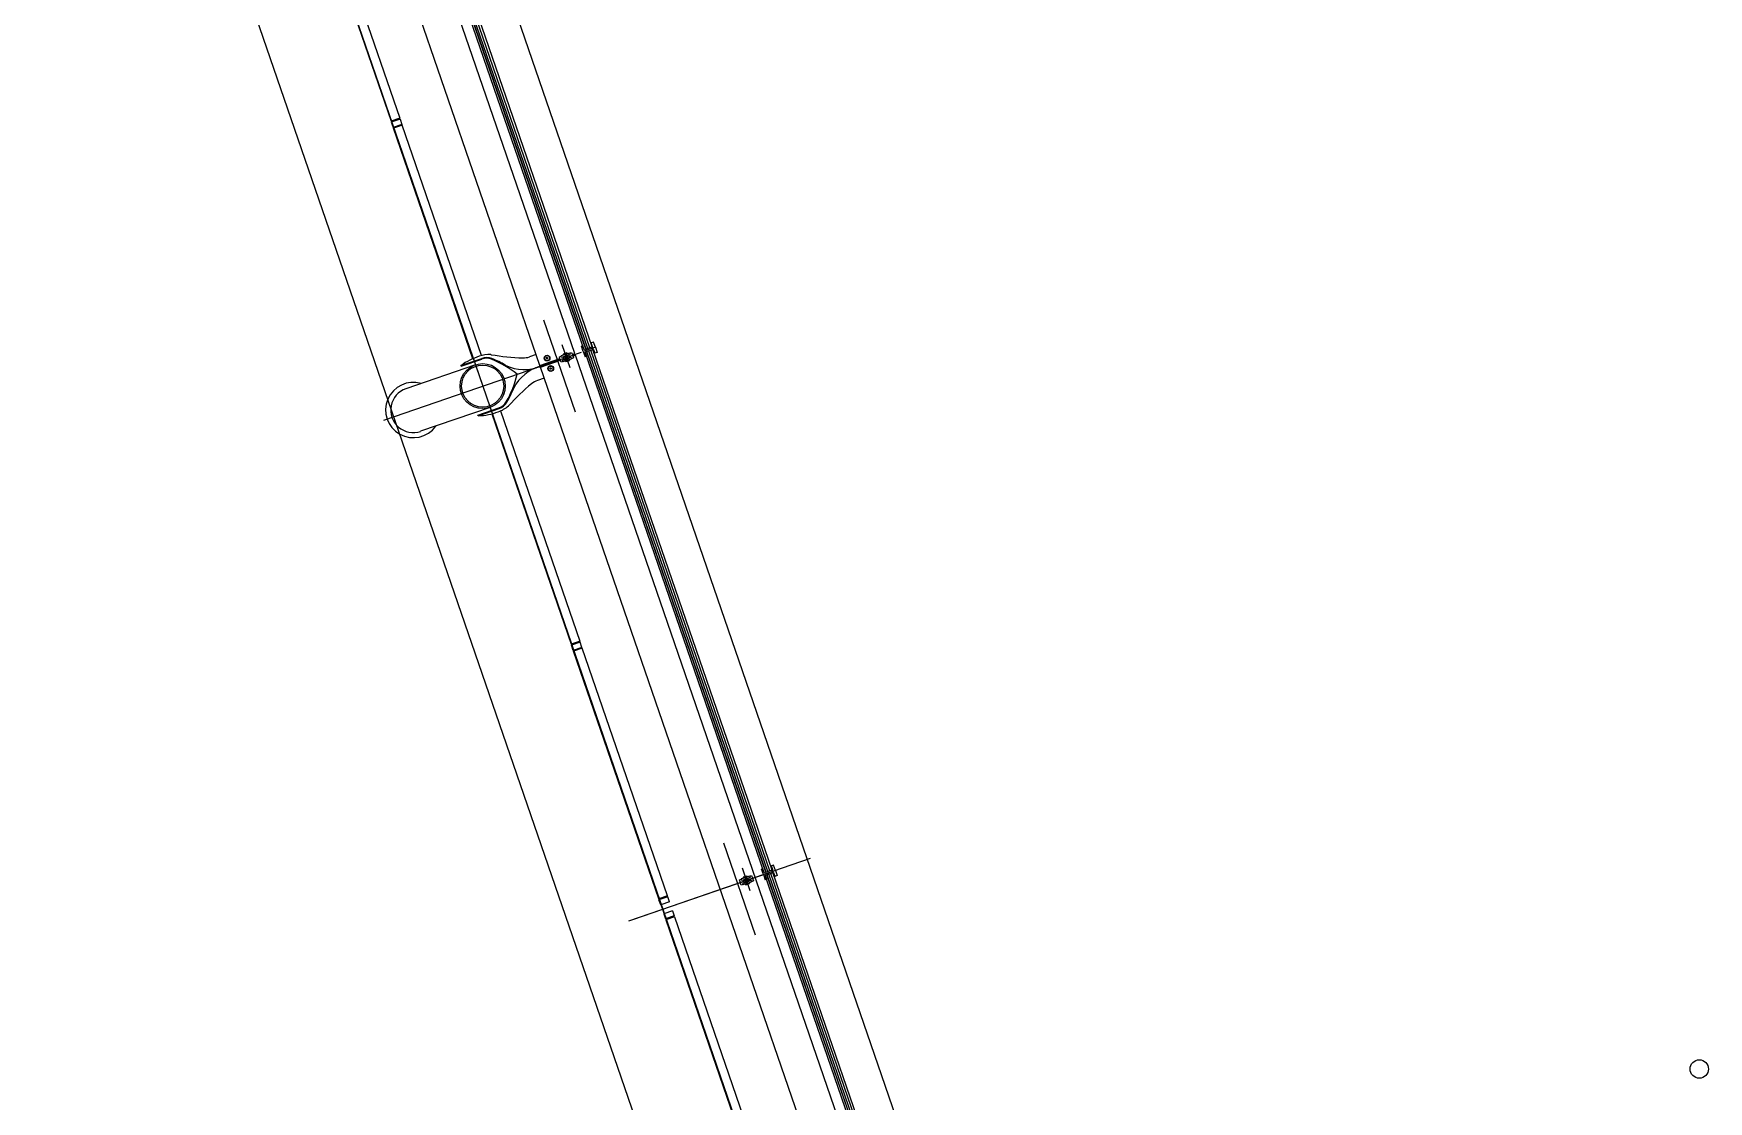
# Model space of a CAD drawing. Extents: x 809434 to 809707, y 818708 to 819364.
# Drawn here: x 809498.68 to 809507.76, y 819294.6 to 819300.39 of the extents above; entities that cross this region are included whole.
import ezdxf

# ---------------------------------------------------------------- set-up
doc = ezdxf.new("R2010")
doc.units = 0
for name, color, linetype in [('MAJ630__', 7, 'Continuous'), ('MAJ640__', 7, 'Continuous'), ('MAJ640__1', 7, 'Continuous'), ('MMH294_S', 7, 'Continuous')]:
    doc.layers.add(name, color=color, linetype=linetype)

msp = doc.modelspace()

# ---------------------------------------------------------------- linework, layer by layer
at = {"layer": 'MAJ630__'}
for p, q in [((809503.8506, 819293.0737), (809499.9438, 819304.4199)), ((809501.4228, 819298.5887), (809499.471, 819304.2571)), ((809501.6631, 819298.6741), (809500.6913, 819301.4965)), ((809501.7056, 819298.6888), (809500.7338, 819301.5111)), ((809501.6558, 819298.6954), (809501.6485, 819298.6929)), ((809501.6582, 819298.6645), (809501.6485, 819298.6929)), ((809501.6631, 819298.6741), (809501.6558, 819298.6954)), ((809501.7237, 819298.6871), (809501.6582, 819298.6645)), ((809501.7237, 819298.6871), (809501.6582, 819298.6645)), ((809501.6582, 819298.6645), (809501.668, 819298.6361)), ((809501.709, 819298.6899), (809501.6631, 819298.6741)), ((809501.7139, 819298.6757), (809501.668, 819298.6599)), ((809502.6398, 819295.8376), (809501.668, 819298.6599)), ((809501.668, 819298.6599), (809501.6753, 819298.6387)), ((809501.6753, 819298.6387), (809501.668, 819298.6361)), ((809501.714, 819298.7154), (809501.7017, 819298.7112)), ((809501.709, 819298.6899), (809501.7017, 819298.7112)), ((809502.6824, 819295.8522), (809501.7106, 819298.6743)), ((809501.7139, 819298.6757), (809501.7212, 819298.6545)), ((809501.7237, 819298.6871), (809501.714, 819298.7154)), ((809501.7335, 819298.6587), (809501.7212, 819298.6545)), ((809501.7237, 819298.6871), (809501.7335, 819298.6587)), ((809501.0726, 819298.5922), (809500.6959, 819298.4624)), ((809503.3778, 819292.9109), (809501.426, 819298.5793)), ((809501.1522, 819298.361), (809500.7755, 819298.2313)), ((809502.6325, 819295.8588), (809502.6252, 819295.8563)), ((809502.6349, 819295.8279), (809502.6252, 819295.8563)), ((809502.6398, 819295.8376), (809502.6325, 819295.8588)), ((809502.7004, 819295.8505), (809502.6349, 819295.8279)), ((809502.7004, 819295.8505), (809502.6349, 819295.8279)), ((809502.6349, 819295.8279), (809502.6447, 819295.7996)), ((809502.6857, 819295.8534), (809502.6398, 819295.8376)), ((809502.6906, 819295.8392), (809502.6447, 819295.8234)), ((809503.6165, 819293.001), (809502.6447, 819295.8234)), ((809502.6447, 819295.8234), (809502.652, 819295.8021)), ((809502.6907, 819295.8789), (809502.6784, 819295.8746)), ((809502.6857, 819295.8534), (809502.6784, 819295.8746)), ((809503.6591, 819293.0157), (809502.6872, 819295.838)), ((809502.6906, 819295.8392), (809502.6979, 819295.8179)), ((809502.7004, 819295.8505), (809502.6907, 819295.8789)), ((809502.7102, 819295.8221), (809502.6979, 819295.8179)), ((809502.7004, 819295.8505), (809502.7102, 819295.8221)), ((809502.652, 819295.8021), (809502.6447, 819295.7996))]:
    msp.add_line(p, q, dxfattribs=at)
for points in [[(809501.4025, 819298.6478), (809501.3656, 819298.6351)], [(809500.9943, 819298.5883), (809500.9957, 819298.5843), (809501.1085, 819298.6232)], [(809501.4464, 819298.5202), (809501.4096, 819298.5075)], [(809501.0882, 819298.3158), (809501.0868, 819298.3198), (809501.1996, 819298.3586)]]:
    msp.add_lwpolyline(points, dxfattribs=at)
for radius in [0.1223, 0.1143]:
    msp.add_circle((809501.1124, 819298.4766), radius, dxfattribs=at)
for centre, radius, start, end in [((809501.1944, 819298.3143), 0.3393, 107.29394, 126.13928), ((809501.1489, 819298.475), 0.1724, 87.60393, 108.72489), ((809501.1329, 819298.5522), 0.075, 68.03764, 109), ((809501.1553, 819298.6272), 0.02, 80.57421, 87.60393), ((809501.378, 819299.9691), 1.3402, 260.57421, 267.92155), ((809501.3331, 819298.7297), 0.1, 267.92155, 289), ((809500.9505, 819298.0998), 0.5628, 51.63214, 68.03764), ((809500.7529, 819298.6737), 0.5628, 329.96236, 346.36786), ((809500.7357, 819298.3469), 0.15, 73.58736, 324.41264), ((809500.7357, 819298.3469), 0.1223, 108.99761, 289.00235), ((809502.2406, 819297.464), 1.3402, 130.07845, 137.42579), ((809501.4421, 819298.4129), 0.1, 109, 130.07845), ((809501.1402, 819298.5003), 0.1724, 289.2751, 310.39607), ((809501.1752, 819298.4296), 0.075, 289, 329.96236), ((809501.239, 819298.3842), 0.02, 310.39607, 317.42579), ((809501.0771, 819298.6549), 0.3393, 271.86071, 290.70605)]:
    msp.add_arc(centre, radius, start, end, dxfattribs=at)
at = {"layer": 'MAJ640__'}
for p, q in [((809501.6119, 819298.6538), (809499.6601, 819304.3222)), ((809501.6726, 819298.6774), (809500.7007, 819301.4997)), ((809501.6733, 819298.6776), (809500.7015, 819301.5)), ((809501.6827, 819298.6809), (809500.7109, 819301.5032)), ((809501.6941, 819298.6848), (809500.7223, 819301.5071)), ((809501.4228, 819298.5887), (809501.5315, 819298.6262)), ((809501.5283, 819298.6356), (809501.5387, 819298.6392)), ((809501.5315, 819298.6262), (809501.5283, 819298.6356)), ((809501.5829, 819298.6558), (809501.5389, 819298.6406)), ((809501.5403, 819298.6332), (809501.5479, 819298.6358)), ((809501.5481, 819298.6358), (809501.5788, 819298.6464)), ((809501.5487, 819298.6482), (809501.5705, 819298.6557)), ((809501.5494, 819298.6495), (809501.5487, 819298.6482)), ((809501.5487, 819298.6482), (809501.5497, 819298.6454)), ((809501.5692, 819298.6563), (809501.5494, 819298.6495)), ((809501.5497, 819298.6454), (809501.5715, 819298.6529)), ((809501.5521, 819298.6462), (809501.5518, 819298.6456)), ((809501.5519, 819298.6451), (809501.5518, 819298.6456)), ((809501.5538, 819298.6193), (809501.5845, 819298.6299)), ((809501.5691, 819298.6521), (809501.5697, 819298.6517)), ((809501.5692, 819298.6563), (809501.5705, 819298.6557)), ((809501.5699, 819298.6513), (809501.5697, 819298.6517)), ((809501.5705, 819298.6557), (809501.5715, 819298.6529)), ((809501.5864, 819298.649), (809501.5788, 819298.6464)), ((809501.584, 819298.6548), (809501.5944, 819298.6584)), ((809501.5938, 819298.6264), (809501.6042, 819298.63)), ((809501.5944, 819298.6584), (809501.5977, 819298.6489)), ((809501.5977, 819298.6489), (809501.6119, 819298.6538)), ((809501.6009, 819298.6395), (809501.6151, 819298.6444)), ((809501.6009, 819298.6395), (809501.6042, 819298.63)), ((809503.5669, 819292.976), (809501.6151, 819298.6444)), ((809502.6493, 819295.8408), (809501.6774, 819298.6632)), ((809502.65, 819295.8411), (809501.6782, 819298.6634)), ((809502.6594, 819295.8443), (809501.6876, 819298.6667)), ((809502.6708, 819295.8482), (809501.699, 819298.6706)), ((809501.426, 819298.5793), (809501.5348, 819298.6167)), ((809501.538, 819298.6072), (809501.5348, 819298.6167)), ((809501.5484, 819298.6108), (809501.538, 819298.6072)), ((809501.5536, 819298.6192), (809501.546, 819298.6166)), ((809501.5827, 819298.6203), (809501.561, 819298.6128)), ((809501.561, 819298.6128), (809501.5619, 819298.6099)), ((809501.5837, 819298.6174), (809501.5619, 819298.6099)), ((809501.5632, 819298.6093), (809501.5619, 819298.6099)), ((809501.5628, 819298.6134), (809501.5625, 819298.6144)), ((809501.5632, 819298.6093), (809501.5831, 819298.6161)), ((809501.5808, 819298.6196), (809501.5805, 819298.6205)), ((809501.5827, 819298.6203), (809501.5837, 819298.6174)), ((809501.5831, 819298.6161), (809501.5837, 819298.6174)), ((809502.5596, 819295.8192), (809502.5156, 819295.8041)), ((809502.5248, 819295.7993), (809502.5555, 819295.8099)), ((809502.5255, 819295.8117), (809502.5472, 819295.8192)), ((809502.5261, 819295.8129), (809502.5255, 819295.8117)), ((809502.5255, 819295.8117), (809502.5264, 819295.8088)), ((809502.5459, 819295.8198), (809502.5261, 819295.8129)), ((809502.5264, 819295.8088), (809502.5482, 819295.8163)), ((809502.5288, 819295.8096), (809502.5285, 819295.809)), ((809502.5458, 819295.8155), (809502.5464, 819295.8152)), ((809502.5459, 819295.8198), (809502.5472, 819295.8192)), ((809502.5466, 819295.8147), (809502.5464, 819295.8152)), ((809502.5472, 819295.8192), (809502.5482, 819295.8163)), ((809502.5631, 819295.8125), (809502.5555, 819295.8099)), ((809502.5607, 819295.8183), (809502.5711, 819295.8218)), ((809502.5711, 819295.8218), (809502.5809, 819295.7935)), ((809503.626, 819293.0043), (809502.6541, 819295.8266)), ((809503.6267, 819293.0045), (809502.6549, 819295.8269)), ((809503.6361, 819293.0078), (809502.6643, 819295.8301)), ((809503.6475, 819293.0117), (809502.6757, 819295.834)), ((809502.505, 819295.7991), (809502.5154, 819295.8026)), ((809502.5147, 819295.7707), (809502.505, 819295.7991)), ((809502.5251, 819295.7743), (809502.5147, 819295.7707)), ((809502.517, 819295.7966), (809502.5246, 819295.7992)), ((809502.5303, 819295.7827), (809502.5227, 819295.7801)), ((809502.5286, 819295.8085), (809502.5285, 819295.809)), ((809502.5305, 819295.7827), (809502.5612, 819295.7933)), ((809502.5594, 819295.7837), (809502.5377, 819295.7762)), ((809502.5377, 819295.7762), (809502.5386, 819295.7734)), ((809502.5604, 819295.7809), (809502.5386, 819295.7734)), ((809502.5399, 819295.7728), (809502.5386, 819295.7734)), ((809502.5396, 819295.7769), (809502.5392, 819295.7778)), ((809502.5399, 819295.7728), (809502.5598, 819295.7796)), ((809502.5575, 819295.783), (809502.5572, 819295.784)), ((809502.5594, 819295.7837), (809502.5604, 819295.7809)), ((809502.5598, 819295.7796), (809502.5604, 819295.7809)), ((809502.5705, 819295.7899), (809502.5809, 819295.7935))]:
    msp.add_line(p, q, dxfattribs=at)
for points in [[(809500.9943, 819298.5883), (809501.1071, 819298.6271)], [(809501.5495, 819298.6099), (809501.5935, 819298.625)], [(809501.0882, 819298.3158), (809501.201, 819298.3547)], [(809502.5262, 819295.7733), (809502.5702, 819295.7885)]]:
    msp.add_lwpolyline(points, dxfattribs=at)
for centre, radius in [((809501.4619, 819298.6286), 0.0155), ((809501.4619, 819298.6286), 0.0135), ((809501.4619, 819298.6286), 0.0042), ((809501.5662, 819298.6328), 0.006), ((809501.4814, 819298.5719), 0.0155), ((809501.4814, 819298.5719), 0.0135), ((809501.4814, 819298.5719), 0.0042), ((809502.5429, 819295.7963), 0.006)]:
    msp.add_circle(centre, radius, dxfattribs=at)
for centre, radius, start, end in [((809501.1329, 819298.5522), 0.0792, 68.03764, 109), ((809501.5662, 819298.6328), 0.0095, 146.69488, 251.30512), ((809501.5662, 819298.6328), 0.0109, 101.1265, 116.87349), ((809501.5662, 819298.6328), 0.0095, 325.18264, 72.81736), ((809500.9505, 819298.0998), 0.567, 59.89592, 68.03764), ((809501.2449, 819298.6077), 0.02, 239.89592, 251.32459), ((809501.3369, 819298.7974), 0.2307, 244.76877, 292.32268), ((809501.4868, 819298.3619), 0.2307, 105.67731, 153.23123), ((809501.4868, 819298.3619), 0.2307, 105.67731, 112.32268), ((809501.3369, 819298.7974), 0.2307, 285.67731, 292.32268), ((809501.5662, 819298.6328), 0.0109, 281.1265, 296.87349), ((809500.7529, 819298.6737), 0.567, 329.96236, 338.10407), ((809501.2976, 819298.4548), 0.02, 146.67541, 158.10407), ((809501.1752, 819298.4296), 0.0792, 289, 329.96236), ((809502.5429, 819295.7963), 0.0095, 146.69488, 251.30512), ((809502.5429, 819295.7963), 0.0109, 101.1265, 116.87349), ((809502.5429, 819295.7963), 0.0109, 281.1265, 296.87349), ((809502.5429, 819295.7963), 0.0095, 325.18264, 72.81736)]:
    msp.add_arc(centre, radius, start, end, dxfattribs=at)
for points, degree in [([(809501.5386, 819298.6399), (809501.5386, 819298.6399), (809501.5387, 819298.64), (809501.5387, 819298.6401), (809501.5387, 819298.6401), (809501.5387, 819298.6402), (809501.5387, 819298.6403), (809501.5387, 819298.6403), (809501.5387, 819298.6404), (809501.5388, 819298.6404), (809501.5388, 819298.6404), (809501.5388, 819298.6405), (809501.5388, 819298.6405), (809501.5389, 819298.6406), (809501.5389, 819298.6406), (809501.5389, 819298.6406)], 3), ([(809501.5395, 819298.6337), (809501.5394, 819298.634), (809501.5393, 819298.6344), (809501.5391, 819298.6352), (809501.539, 819298.6358), (809501.5388, 819298.6369), (809501.5388, 819298.6375), (809501.5387, 819298.6387), (809501.5386, 819298.6393), (809501.5386, 819298.6399)], 3), ([(809501.5395, 819298.6337), (809501.5395, 819298.6337), (809501.5395, 819298.6337), (809501.5395, 819298.6336), (809501.5395, 819298.6336), (809501.5395, 819298.6336), (809501.5395, 819298.6335), (809501.5395, 819298.6335)], 3), ([(809501.5403, 819298.6332), (809501.5403, 819298.6332), (809501.5403, 819298.6332), (809501.5403, 819298.6331), (809501.5402, 819298.6331), (809501.5401, 819298.6331), (809501.5401, 819298.6331), (809501.54, 819298.6331), (809501.5399, 819298.6331), (809501.5398, 819298.6332), (809501.5397, 819298.6333), (809501.5396, 819298.6334), (809501.5396, 819298.6335), (809501.5395, 819298.6335)], 3), ([(809501.5479, 819298.6358), (809501.5479, 819298.6358), (809501.5479, 819298.6357), (809501.548, 819298.6356), (809501.548, 819298.6354), (809501.5482, 819298.6348), (809501.5482, 819298.6344), (809501.5484, 819298.6332), (809501.5485, 819298.6322), (809501.549, 819298.6299), (809501.5493, 819298.6287), (809501.55, 819298.6264), (809501.5505, 819298.6253), (809501.5515, 819298.6232), (809501.552, 819298.6223), (809501.5527, 819298.6209), (809501.553, 819298.6205), (809501.5534, 819298.6198), (809501.5535, 819298.6196), (809501.5536, 819298.6193), (809501.5536, 819298.6193), (809501.5536, 819298.6192)], 3), ([(809501.5479, 819298.6358), (809501.548, 819298.6358), (809501.548, 819298.6358), (809501.5481, 819298.6358)], 2), ([(809501.5591, 819298.6393), (809501.5591, 819298.6393), (809501.5591, 819298.6393), (809501.5591, 819298.6392), (809501.559, 819298.6391), (809501.5589, 819298.6389), (809501.5587, 819298.6387), (809501.5585, 819298.6384), (809501.5584, 819298.6382), (809501.5583, 819298.638)], 3), ([(809501.5613, 819298.6426), (809501.5601, 819298.6409), (809501.5591, 819298.6393)], 2), ([(809501.5678, 819298.6423), (809501.5661, 819298.6429), (809501.5641, 819298.6436)], 2), ([(809501.5693, 819298.6418), (809501.5691, 819298.6419), (809501.5689, 819298.642), (809501.5685, 819298.6421), (809501.5683, 819298.6422), (809501.568, 819298.6422), (809501.5679, 819298.6423), (809501.5678, 819298.6423), (809501.5678, 819298.6423), (809501.5678, 819298.6423)], 3), ([(809501.5712, 819298.6231), (809501.5723, 819298.6248), (809501.5733, 819298.6263)], 2), ([(809501.5733, 819298.6263), (809501.5733, 819298.6263), (809501.5733, 819298.6263), (809501.5734, 819298.6264), (809501.5734, 819298.6265), (809501.5736, 819298.6267), (809501.5737, 819298.6269), (809501.5739, 819298.6273), (809501.574, 819298.6274), (809501.5742, 819298.6276)], 3), ([(809501.5845, 819298.6299), (809501.5845, 819298.6299), (809501.5845, 819298.6299), (809501.5845, 819298.63), (809501.5844, 819298.6303), (809501.5843, 819298.6308), (809501.5842, 819298.6312), (809501.584, 819298.6325), (809501.5839, 819298.6335), (809501.5835, 819298.6357), (809501.5832, 819298.6369), (809501.5824, 819298.6393), (809501.5819, 819298.6404), (809501.5809, 819298.6425), (809501.5804, 819298.6434), (809501.5797, 819298.6447), (809501.5794, 819298.6452), (809501.5791, 819298.6458), (809501.579, 819298.646), (809501.5789, 819298.6463), (809501.5788, 819298.6464), (809501.5788, 819298.6464)], 3), ([(809501.5829, 819298.6558), (809501.5829, 819298.6558), (809501.583, 819298.6558), (809501.5831, 819298.6558), (809501.5831, 819298.6557), (809501.5832, 819298.6557), (809501.5832, 819298.6557), (809501.5833, 819298.6557), (809501.5833, 819298.6556), (809501.5833, 819298.6556), (809501.5834, 819298.6556), (809501.5834, 819298.6555), (809501.5835, 819298.6555), (809501.5835, 819298.6554), (809501.5836, 819298.6554), (809501.5836, 819298.6554)], 3), ([(809501.5836, 819298.6554), (809501.584, 819298.6549), (809501.5843, 819298.6544), (809501.585, 819298.6534), (809501.5853, 819298.6529), (809501.5858, 819298.6519), (809501.5861, 819298.6514), (809501.5865, 819298.6506), (809501.5866, 819298.6503), (809501.5867, 819298.65)], 3), ([(809501.5921, 819298.6325), (809501.5915, 819298.6323), (809501.5908, 819298.632), (809501.5892, 819298.6315), (809501.5883, 819298.6312), (809501.5867, 819298.6306), (809501.5861, 819298.6304), (809501.5852, 819298.6301), (809501.5849, 819298.63), (809501.5845, 819298.6299)], 3), ([(809501.5921, 819298.6325), (809501.5913, 819298.6322), (809501.5904, 819298.6319), (809501.5895, 819298.6316), (809501.5882, 819298.6311), (809501.587, 819298.6307), (809501.5857, 819298.6303), (809501.5853, 819298.6301), (809501.5849, 819298.63), (809501.5845, 819298.6299)], 3), ([(809501.5868, 819298.6498), (809501.5868, 819298.6498), (809501.5868, 819298.6497), (809501.5868, 819298.6496), (809501.5868, 819298.6496), (809501.5868, 819298.6494), (809501.5868, 819298.6493), (809501.5867, 819298.6492), (809501.5866, 819298.6492), (809501.5865, 819298.6491), (809501.5865, 819298.6491), (809501.5864, 819298.649), (809501.5864, 819298.649), (809501.5864, 819298.649)], 3), ([(809501.5868, 819298.6498), (809501.5868, 819298.6498), (809501.5868, 819298.6498), (809501.5868, 819298.6499), (809501.5868, 819298.6499), (809501.5867, 819298.6499), (809501.5867, 819298.65), (809501.5867, 819298.65)], 3), ([(809501.5921, 819298.6325), (809501.5921, 819298.6325), (809501.5921, 819298.6325), (809501.5922, 819298.6325), (809501.5922, 819298.6325), (809501.5923, 819298.6325), (809501.5923, 819298.6325), (809501.5924, 819298.6325), (809501.5925, 819298.6325), (809501.5927, 819298.6324), (809501.5927, 819298.6324), (809501.5928, 819298.6323), (809501.5929, 819298.6322), (809501.5929, 819298.6321)], 3), ([(809501.593, 819298.6319), (809501.5929, 819298.6319), (809501.5929, 819298.632), (809501.5929, 819298.632), (809501.5929, 819298.632), (809501.5929, 819298.6321), (809501.5929, 819298.6321), (809501.5929, 819298.6321)], 3), ([(809501.593, 819298.6319), (809501.593, 819298.6316), (809501.5931, 819298.6313), (809501.5933, 819298.6304), (809501.5934, 819298.6298), (809501.5936, 819298.6287), (809501.5937, 819298.6282), (809501.5938, 819298.627), (809501.5938, 819298.6264), (809501.5938, 819298.6258)], 3), ([(809501.5456, 819298.6158), (809501.5456, 819298.6159), (809501.5456, 819298.6159), (809501.5456, 819298.616), (809501.5456, 819298.6161), (809501.5456, 819298.6162), (809501.5457, 819298.6163), (809501.5457, 819298.6164), (809501.5458, 819298.6165), (809501.5459, 819298.6166), (809501.5459, 819298.6166), (809501.546, 819298.6166), (809501.546, 819298.6166), (809501.546, 819298.6166)], 3), ([(809501.5456, 819298.6158), (809501.5456, 819298.6158), (809501.5456, 819298.6158), (809501.5457, 819298.6158), (809501.5457, 819298.6158), (809501.5457, 819298.6157), (809501.5457, 819298.6157), (809501.5457, 819298.6156)], 3), ([(809501.5488, 819298.6103), (809501.5485, 819298.6108), (809501.5481, 819298.6113), (809501.5474, 819298.6122), (809501.5471, 819298.6127), (809501.5466, 819298.6137), (809501.5463, 819298.6142), (809501.546, 819298.615), (809501.5458, 819298.6153), (809501.5457, 819298.6156)], 3), ([(809501.5495, 819298.6099), (809501.5495, 819298.6099), (809501.5495, 819298.6099), (809501.5494, 819298.6099), (809501.5493, 819298.6099), (809501.5493, 819298.6099), (809501.5492, 819298.6099), (809501.5492, 819298.61), (809501.5491, 819298.61), (809501.5491, 819298.61), (809501.5491, 819298.6101), (809501.549, 819298.6101), (809501.549, 819298.6101), (809501.5489, 819298.6102), (809501.5489, 819298.6102), (809501.5488, 819298.6103)], 3), ([(809501.5538, 819298.6193), (809501.5537, 819298.6193), (809501.5536, 819298.6192), (809501.5536, 819298.6192)], 2), ([(809501.5538, 819298.6193), (809501.5537, 819298.6193), (809501.5536, 819298.6192), (809501.5536, 819298.6192)], 2), ([(809501.5632, 819298.6238), (809501.5634, 819298.6238), (809501.5636, 819298.6237), (809501.564, 819298.6235), (809501.5642, 819298.6235), (809501.5644, 819298.6234), (809501.5645, 819298.6234), (809501.5646, 819298.6233), (809501.5646, 819298.6233), (809501.5647, 819298.6233)], 3), ([(809501.5647, 819298.6233), (809501.5664, 819298.6227), (809501.5683, 819298.6221)], 2), ([(809501.5938, 819298.6258), (809501.5938, 819298.6257), (809501.5938, 819298.6256), (809501.5938, 819298.6255), (809501.5938, 819298.6255), (809501.5937, 819298.6254), (809501.5937, 819298.6254), (809501.5937, 819298.6253), (809501.5937, 819298.6253), (809501.5937, 819298.6252), (809501.5937, 819298.6252), (809501.5936, 819298.6251), (809501.5936, 819298.6251), (809501.5935, 819298.6251), (809501.5935, 819298.625), (809501.5935, 819298.625)], 3), ([(809502.5612, 819295.7933), (809502.5612, 819295.7933), (809502.5612, 819295.7933), (809502.5612, 819295.7935), (809502.5611, 819295.7937), (809502.561, 819295.7943), (809502.5609, 819295.7947), (809502.5607, 819295.7959), (809502.5606, 819295.7969), (809502.5602, 819295.7992), (809502.5599, 819295.8004), (809502.5591, 819295.8027), (809502.5586, 819295.8038), (809502.5577, 819295.8059), (809502.5571, 819295.8068), (809502.5564, 819295.8081), (809502.5561, 819295.8086), (809502.5558, 819295.8093), (809502.5557, 819295.8095), (809502.5556, 819295.8097), (809502.5556, 819295.8098), (809502.5555, 819295.8099)], 3), ([(809502.5596, 819295.8192), (809502.5596, 819295.8192), (809502.5597, 819295.8192), (809502.5598, 819295.8192), (809502.5598, 819295.8192), (809502.5599, 819295.8192), (809502.5599, 819295.8191), (809502.56, 819295.8191), (809502.56, 819295.8191), (809502.5601, 819295.819), (809502.5601, 819295.819), (809502.5601, 819295.819), (809502.5602, 819295.8189), (809502.5602, 819295.8189), (809502.5603, 819295.8188), (809502.5603, 819295.8188)], 3), ([(809502.5603, 819295.8188), (809502.5607, 819295.8183), (809502.561, 819295.8178), (809502.5617, 819295.8168), (809502.562, 819295.8163), (809502.5625, 819295.8154), (809502.5628, 819295.8149), (809502.5632, 819295.8141), (809502.5633, 819295.8138), (809502.5634, 819295.8134)], 3), ([(809502.5635, 819295.8132), (809502.5635, 819295.8132), (809502.5635, 819295.8132), (809502.5635, 819295.8131), (809502.5635, 819295.813), (809502.5635, 819295.8128), (809502.5635, 819295.8128), (809502.5634, 819295.8127), (809502.5634, 819295.8126), (809502.5632, 819295.8125), (809502.5632, 819295.8125), (809502.5631, 819295.8125), (809502.5631, 819295.8125), (809502.5631, 819295.8125)], 3), ([(809502.5635, 819295.8132), (809502.5635, 819295.8133), (809502.5635, 819295.8133), (809502.5635, 819295.8133), (809502.5635, 819295.8133), (809502.5635, 819295.8134), (809502.5634, 819295.8134), (809502.5634, 819295.8134)], 3), ([(809502.5154, 819295.8033), (809502.5154, 819295.8034), (809502.5154, 819295.8034), (809502.5154, 819295.8035), (809502.5154, 819295.8036), (809502.5154, 819295.8037), (809502.5154, 819295.8037), (809502.5154, 819295.8038), (809502.5154, 819295.8038), (809502.5155, 819295.8039), (809502.5155, 819295.8039), (809502.5155, 819295.804), (809502.5155, 819295.804), (809502.5156, 819295.804), (809502.5156, 819295.804), (809502.5156, 819295.8041)], 3), ([(809502.5162, 819295.7972), (809502.5161, 819295.7975), (809502.516, 819295.7978), (809502.5158, 819295.7987), (809502.5157, 819295.7992), (809502.5155, 819295.8004), (809502.5155, 819295.8009), (809502.5154, 819295.8021), (809502.5154, 819295.8027), (809502.5154, 819295.8033)], 3), ([(809502.5162, 819295.7972), (809502.5162, 819295.7971), (809502.5162, 819295.7971), (809502.5162, 819295.7971), (809502.5162, 819295.797), (809502.5162, 819295.797), (809502.5162, 819295.797), (809502.5162, 819295.797)], 3), ([(809502.517, 819295.7966), (809502.517, 819295.7966), (809502.517, 819295.7966), (809502.517, 819295.7966), (809502.5169, 819295.7966), (809502.5169, 819295.7966), (809502.5168, 819295.7966), (809502.5167, 819295.7966), (809502.5166, 819295.7966), (809502.5165, 819295.7967), (809502.5164, 819295.7967), (809502.5163, 819295.7968), (809502.5163, 819295.7969), (809502.5162, 819295.797)], 3), ([(809502.5223, 819295.7793), (809502.5223, 819295.7793), (809502.5223, 819295.7793), (809502.5223, 819295.7795), (809502.5223, 819295.7795), (809502.5223, 819295.7797), (809502.5224, 819295.7798), (809502.5224, 819295.7799), (809502.5225, 819295.7799), (809502.5226, 819295.78), (809502.5226, 819295.78), (809502.5227, 819295.7801), (809502.5227, 819295.7801), (809502.5227, 819295.7801)], 3), ([(809502.5223, 819295.7793), (809502.5223, 819295.7793), (809502.5223, 819295.7793), (809502.5224, 819295.7792), (809502.5224, 819295.7792), (809502.5224, 819295.7791), (809502.5224, 819295.7791), (809502.5224, 819295.7791)], 3), ([(809502.5255, 819295.7737), (809502.5252, 819295.7742), (809502.5248, 819295.7747), (809502.5242, 819295.7757), (809502.5238, 819295.7762), (809502.5233, 819295.7772), (809502.523, 819295.7776), (809502.5227, 819295.7785), (809502.5225, 819295.7788), (809502.5224, 819295.7791)], 3), ([(809502.5246, 819295.7992), (809502.5247, 819295.7992), (809502.5247, 819295.7992), (809502.5248, 819295.7993)], 2), ([(809502.5246, 819295.7992), (809502.5246, 819295.7992), (809502.5246, 819295.7992), (809502.5247, 819295.799), (809502.5247, 819295.7988), (809502.5249, 819295.7983), (809502.5249, 819295.7979), (809502.5251, 819295.7966), (809502.5252, 819295.7956), (809502.5257, 819295.7933), (809502.526, 819295.7921), (809502.5267, 819295.7898), (809502.5272, 819295.7887), (809502.5282, 819295.7866), (809502.5287, 819295.7857), (809502.5295, 819295.7844), (809502.5297, 819295.7839), (809502.5301, 819295.7833), (809502.5302, 819295.783), (809502.5303, 819295.7828), (809502.5303, 819295.7827), (809502.5303, 819295.7827)], 3), ([(809502.5262, 819295.7733), (809502.5262, 819295.7733), (809502.5262, 819295.7733), (809502.5261, 819295.7733), (809502.526, 819295.7733), (809502.526, 819295.7734), (809502.5259, 819295.7734), (809502.5259, 819295.7734), (809502.5258, 819295.7734), (809502.5258, 819295.7735), (809502.5258, 819295.7735), (809502.5257, 819295.7736), (809502.5257, 819295.7736), (809502.5256, 819295.7737), (809502.5256, 819295.7737), (809502.5255, 819295.7737)], 3), ([(809502.5305, 819295.7827), (809502.5304, 819295.7827), (809502.5304, 819295.7827), (809502.5303, 819295.7827)], 2), ([(809502.5305, 819295.7827), (809502.5304, 819295.7827), (809502.5304, 819295.7827), (809502.5303, 819295.7827)], 2), ([(809502.5358, 819295.8028), (809502.5358, 819295.8028), (809502.5358, 819295.8027), (809502.5358, 819295.8027), (809502.5357, 819295.8026), (809502.5356, 819295.8024), (809502.5354, 819295.8022), (809502.5352, 819295.8018), (809502.5351, 819295.8016), (809502.535, 819295.8015)], 3), ([(809502.538, 819295.806), (809502.5368, 819295.8043), (809502.5358, 819295.8028)], 2), ([(809502.5399, 819295.7873), (809502.5401, 819295.7872), (809502.5403, 819295.7871), (809502.5407, 819295.787), (809502.5409, 819295.7869), (809502.5411, 819295.7868), (809502.5412, 819295.7868), (809502.5413, 819295.7868), (809502.5413, 819295.7868), (809502.5414, 819295.7868)], 3), ([(809502.5445, 819295.8058), (809502.5428, 819295.8063), (809502.5408, 819295.807)], 2), ([(809502.5414, 819295.7868), (809502.5431, 819295.7862), (809502.545, 819295.7855)], 2), ([(809502.546, 819295.8053), (809502.5458, 819295.8053), (809502.5456, 819295.8054), (809502.5452, 819295.8055), (809502.545, 819295.8056), (809502.5447, 819295.8057), (809502.5446, 819295.8057), (809502.5445, 819295.8057), (809502.5445, 819295.8058), (809502.5445, 819295.8058)], 3), ([(809502.5479, 819295.7865), (809502.549, 819295.7882), (809502.55, 819295.7897)], 2), ([(809502.55, 819295.7897), (809502.55, 819295.7898), (809502.55, 819295.7898), (809502.5501, 819295.7899), (809502.5501, 819295.7899), (809502.5503, 819295.7902), (809502.5504, 819295.7903), (809502.5506, 819295.7907), (809502.5508, 819295.7909), (809502.5509, 819295.791)], 3), ([(809502.5688, 819295.7959), (809502.5682, 819295.7957), (809502.5675, 819295.7955), (809502.566, 819295.7949), (809502.565, 819295.7946), (809502.5635, 819295.7941), (809502.5628, 819295.7939), (809502.5619, 819295.7935), (809502.5616, 819295.7934), (809502.5612, 819295.7933)], 3), ([(809502.5688, 819295.7959), (809502.568, 819295.7956), (809502.5671, 819295.7953), (809502.5662, 819295.795), (809502.5649, 819295.7946), (809502.5637, 819295.7942), (809502.5624, 819295.7937), (809502.562, 819295.7936), (809502.5616, 819295.7934), (809502.5612, 819295.7933)], 3), ([(809502.5688, 819295.7959), (809502.5688, 819295.7959), (809502.5688, 819295.7959), (809502.5689, 819295.7959), (809502.5689, 819295.796), (809502.569, 819295.796), (809502.569, 819295.796), (809502.5691, 819295.796), (809502.5692, 819295.7959), (809502.5694, 819295.7959), (809502.5694, 819295.7958), (809502.5695, 819295.7957), (809502.5696, 819295.7956), (809502.5696, 819295.7956)], 3), ([(809502.5697, 819295.7954), (809502.5697, 819295.7954), (809502.5696, 819295.7954), (809502.5696, 819295.7955), (809502.5696, 819295.7955), (809502.5696, 819295.7955), (809502.5696, 819295.7955), (809502.5696, 819295.7956)], 3), ([(809502.5697, 819295.7954), (809502.5698, 819295.795), (809502.5698, 819295.7947), (809502.57, 819295.7938), (809502.5701, 819295.7933), (809502.5703, 819295.7922), (809502.5704, 819295.7916), (809502.5705, 819295.7904), (809502.5705, 819295.7898), (809502.5705, 819295.7892)], 3), ([(809502.5705, 819295.7892), (809502.5705, 819295.7891), (809502.5705, 819295.7891), (809502.5705, 819295.789), (809502.5705, 819295.7889), (809502.5704, 819295.7889), (809502.5704, 819295.7888), (809502.5704, 819295.7888), (809502.5704, 819295.7887), (809502.5704, 819295.7887), (809502.5704, 819295.7886), (809502.5703, 819295.7886), (809502.5703, 819295.7885), (809502.5703, 819295.7885), (809502.5702, 819295.7885), (809502.5702, 819295.7885)], 3)]:
    msp.add_open_spline(points, degree=degree, dxfattribs=at)
at = {"layer": 'MAJ640__1'}
for p, q in [((809499.159, 819304.1497), (809501.1124, 819298.4766)), ((809498.6756, 819303.9832), (809502.7821, 819292.057)), ((809501.6158, 819298.3352), (809501.4442, 819298.8338)), ((809500.5764, 819298.292), (809501.6484, 819298.6611)), ((809501.0529, 819298.6495), (809501.1703, 819298.3086)), ((809501.5426, 819298.7015), (809501.5854, 819298.5772)), ((809501.7056, 819298.6888), (809501.7105, 819298.6746)), ((809501.1124, 819298.4766), (809503.0658, 819292.8035)), ((809502.5925, 819295.4986), (809502.4209, 819295.9972)), ((809501.9321, 819295.5859), (809502.8903, 819295.9159)), ((809502.5193, 819295.8649), (809502.5621, 819295.7407)), ((809502.6824, 819295.8522), (809502.6872, 819295.838)), ((809502.1512, 819295.4597), (809502.0412, 819295.7793))]:
    msp.add_line(p, q, dxfattribs=at)
msp.add_lwpolyline([(809501.9049, 819295.5766), (809502.6626, 819295.8375)], dxfattribs=at)
for centre, radius in [((809501.7081, 819298.6817), 0.003), ((809502.6848, 819295.8451), 0.003), ((809507.7124, 819294.7732), 0.05)]:
    msp.add_circle(centre, radius, dxfattribs=at)
at = {"layer": 'MMH294_S'}
for p, q in [((809500.2001, 819301.2718), (809500.6624, 819299.9292)), ((809500.1528, 819301.2556), (809500.6152, 819299.9129)), ((809500.6624, 819299.9292), (809500.6152, 819299.9129)), ((809500.6641, 819299.9245), (809500.6168, 819299.9082)), ((809500.6168, 819299.9082), (809500.6266, 819299.8798)), ((809500.617, 819299.9136), (809500.6187, 819299.9089)), ((809500.6605, 819299.9286), (809500.6622, 819299.9238)), ((809500.6641, 819299.9245), (809500.6738, 819299.8961)), ((809500.6738, 819299.8961), (809500.6266, 819299.8798)), ((809500.6558, 819299.8846), (809500.6282, 819299.8751)), ((809501.0586, 819298.6252), (809500.6282, 819299.8751)), ((809500.6284, 819299.8805), (809500.6301, 819299.8758)), ((809500.6755, 819299.8914), (809500.6558, 819299.8846)), ((809500.6719, 819299.8955), (809500.6736, 819299.8907)), ((809501.1057, 819298.6419), (809500.6755, 819299.8914)), ((809501.1615, 819298.3263), (809501.5919, 819297.0764)), ((809501.2089, 819298.3422), (809501.6391, 819297.0926)), ((809501.6195, 819297.0859), (809501.5919, 819297.0764)), ((809501.6408, 819297.0879), (809501.5935, 819297.0716)), ((809501.6391, 819297.0926), (809501.6195, 819297.0859)), ((809501.6389, 819297.0873), (809501.6372, 819297.092)), ((809501.6505, 819297.0596), (809501.6408, 819297.0879)), ((809501.6033, 819297.0433), (809501.5935, 819297.0716)), ((809501.5954, 819297.0723), (809501.5938, 819297.077)), ((809501.6505, 819297.0596), (809501.6033, 819297.0433)), ((809501.6522, 819297.0548), (809501.6049, 819297.0386)), ((809502.0672, 819295.6959), (809501.6049, 819297.0386)), ((809501.6068, 819297.0392), (809501.6051, 819297.0439)), ((809501.6503, 819297.0542), (809501.6486, 819297.0589)), ((809502.1145, 819295.7122), (809501.6522, 819297.0548)), ((809502.1145, 819295.7122), (809502.0672, 819295.6959)), ((809502.1161, 819295.7075), (809502.0688, 819295.6912)), ((809502.0786, 819295.6628), (809502.0688, 819295.6912)), ((809502.0707, 819295.6918), (809502.0691, 819295.6966)), ((809502.1259, 819295.6791), (809502.0786, 819295.6628)), ((809502.1421, 819295.6318), (809502.0949, 819295.6155)), ((809502.1142, 819295.7068), (809502.1126, 819295.7115)), ((809502.1259, 819295.6791), (809502.1161, 819295.7075)), ((809502.1421, 819295.6318), (809502.1519, 819295.6035)), ((809502.0949, 819295.6155), (809502.1046, 819295.5872)), ((809502.1519, 819295.6035), (809502.1046, 819295.5872)), ((809502.1535, 819295.5987), (809502.1063, 819295.5825)), ((809502.1063, 819295.5825), (809502.5608, 819294.2623)), ((809502.1065, 819295.5878), (809502.1081, 819295.5831)), ((809502.15, 819295.6028), (809502.1516, 819295.5981)), ((809502.1535, 819295.5987), (809502.6079, 819294.279))]:
    msp.add_line(p, q, dxfattribs=at)

doc.saveas('drawing.dxf')
